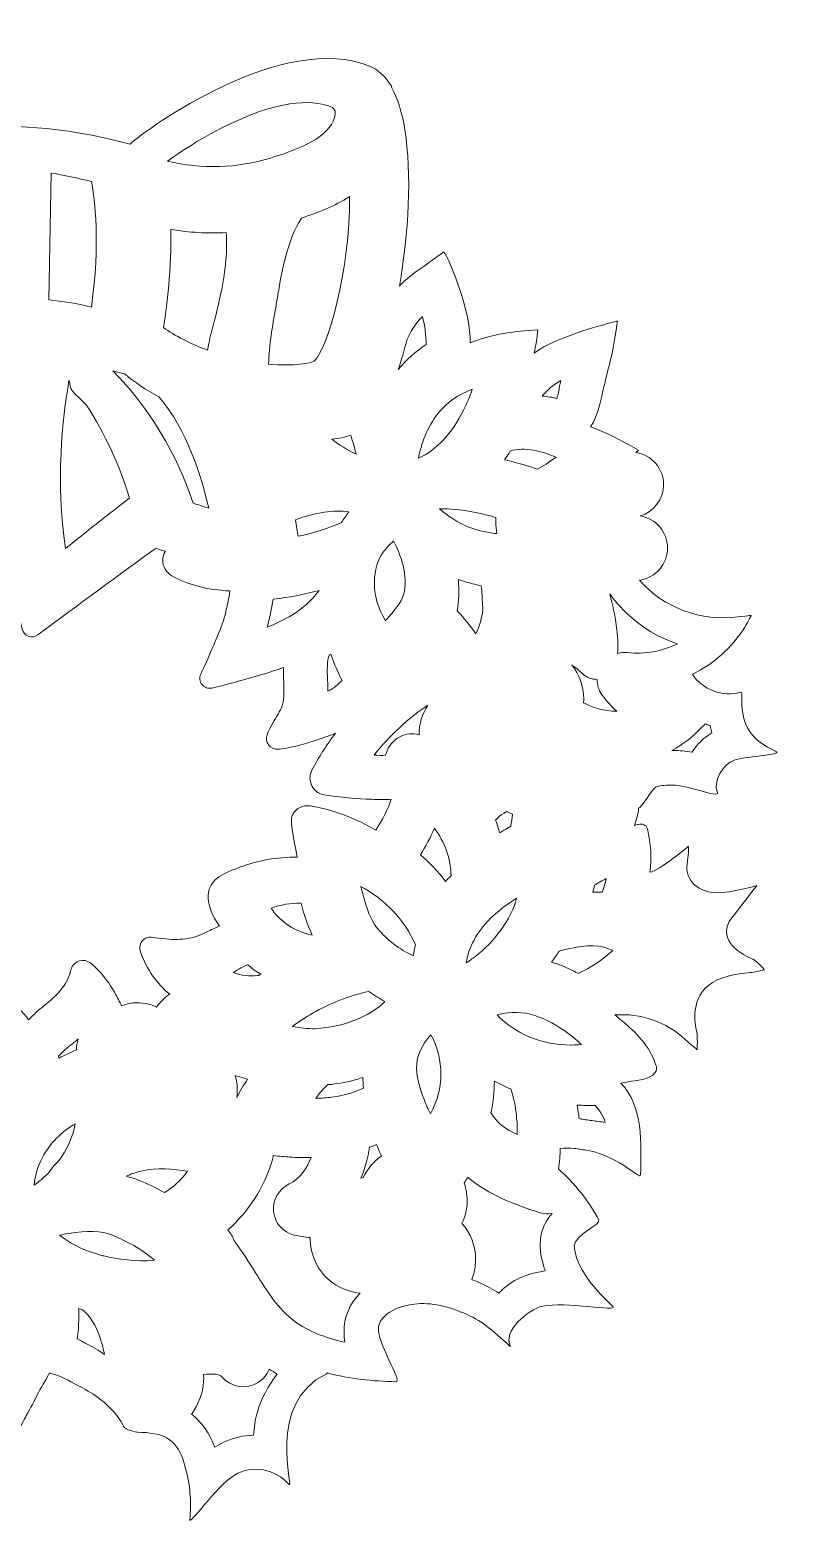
# Model space of a CAD drawing. Header units: millimetres. Extents: x 17 to 650, y -977 to -9.
# Drawn here: x 167.5 to 318.3, y -630.7 to -331.1 of the extents above; entities that cross this region are included whole.
import ezdxf

# ---------------------------------------------------------------- set-up
doc = ezdxf.new("R2010")
doc.units = ezdxf.units.MM
doc.header["$MEASUREMENT"] = 0
doc.layers.add('Layer 3', color=7, linetype='Continuous')

msp = doc.modelspace()

# ---------------------------------------------------------------- linework, layer by layer
at = {"layer": 'Layer 3', "lineweight": 0}
for points, knots in [([(308.31, -477.23), (310.63, -476.46), (318.31, -476.15), (316.6, -475.44), (307.18, -471.53), (310.86, -463.25), (309.57, -463.63), (306.02, -464.66), (301.98, -463.14), (299.98, -460.04), (304.2, -458), (307.83, -454.79), (310.47, -450.59), (310.73, -450.17), (311.74, -448.28), (311.74, -448.28), (311.74, -448.28), (309.63, -448.49), (309.11, -448.56), (301.77, -449.52), (294.26, -446.8), (289.37, -441.23), (292.54, -440.79), (294.99, -438.07), (294.99, -434.78), (294.99, -431.55), (292.63, -428.87), (289.55, -428.36), (292.24, -427.56), (294.21, -425.06), (294.21, -422.11), (294.21, -418.84), (291.78, -416.13), (288.64, -415.67), (288.64, -415.67), (289.19, -415.19), (289.19, -415.19), (289.19, -415.19), (287.32, -414.15), (287.32, -414.15), (284.54, -412.6), (281.97, -411.42), (279.62, -410.52), (281.19, -408.06), (281.66, -405.11), (282.33, -402.28), (282.78, -400.4), (283.24, -398.52), (283.73, -396.65), (284.22, -394.77), (284.96, -389.38), (284.96, -389.38), (284.96, -389.38), (272.69, -392.34), (268.31, -395.83), (268.68, -394.15), (268.82, -393.08), (268.84, -392.96), (268.84, -392.96), (269.07, -391.16), (269.07, -391.16), (269.07, -391.16), (267.26, -391.27), (267.26, -391.27), (262.91, -391.54), (259, -392.37), (255.55, -393.73), (255.82, -387.64), (250.67, -375.08), (250.09, -375.57), (247.66, -377.67), (243.69, -379.83), (241.49, -382.23), (241.45, -382.28), (241.41, -382.33), (241.36, -382.39), (243.23, -371.84), (243.86, -359.87), (242.44, -351.09), (241.88, -347.61), (241.01, -344.81), (239.86, -342.69), (239.82, -342.59), (239.8, -342.5), (239.76, -342.4), (239.66, -342.12), (239.49, -341.92), (239.31, -341.78), (238.26, -340.19), (237.02, -339.07), (235.57, -338.46), (218.23, -331.14), (190.83, -350.9), (187.48, -353.96), (158.75, -346.53), (145.82, -352.99), (143.94, -354.07), (143.24, -353.41), (142.16, -352.53), (140.51, -351.32), (138.69, -349.97), (134.9, -347.31), (130, -344.62), (111.05, -334.23), (101.07, -336.73), (96.02, -340.66), (93.97, -342.25), (93.16, -343.87), (92.98, -345.3), (91.96, -348.71), (89.86, -356.69), (89.2, -366.55), (88.55, -376.22), (89.5, -385.06), (91.97, -392.8), (91.97, -392.8), (91.74, -392.6), (91.74, -392.6), (91.76, -392.59), (91.77, -392.56), (91.8, -392.54), (91.76, -392.57), (91.7, -392.63), (91.61, -392.7), (90.55, -393.64), (89.34, -394.85), (88.15, -396.33), (87.33, -393.15), (85.46, -388.1), (81.64, -379.9), (81.64, -379.9), (80.64, -377.75), (80.64, -377.75), (80.64, -377.75), (79.13, -379.58), (79.13, -379.58), (78.85, -379.91), (74.78, -384.85), (71.33, -390.81), (71.29, -390.8), (71.25, -390.8), (71.2, -390.8), (68.01, -391.01), (64.86, -390.31), (62.16, -388.53), (61.05, -387.79), (55.59, -382.75), (54.55, -381.36), (54.42, -381.52), (54.32, -381.72), (54.28, -381.96), (53.74, -385.09), (52.97, -387.9), (53.04, -391.11), (53.1, -393.86), (53.48, -396.59), (54.11, -399.26), (52.24, -399.33), (50.27, -399.52), (48.2, -399.87), (48.2, -399.87), (46.36, -400.19), (46.36, -400.19), (46.36, -400.19), (47.06, -401.92), (47.06, -401.92), (47.16, -402.17), (49.29, -407.32), (53.7, -412.92), (50.08, -413.09), (46.16, -414.42), (43.33, -416.28), (39.82, -418.58), (37.16, -422.15), (35.39, -425.92), (35.3, -426.25), (34.87, -427.1), (34.91, -427.21), (36.13, -427.11), (40.55, -426.99), (44.59, -428.18), (44.85, -428.26), (45.12, -428.33), (45.39, -428.41), (42.89, -429.45), (40.77, -431.3), (38.61, -433.14), (37.53, -434.21), (36.43, -435.27), (35.25, -436.15), (35.2, -436.31), (36.29, -438.48), (36.99, -439.34), (37.64, -440.03), (38.36, -440.65), (39.14, -441.19), (37.18, -442.41), (35.87, -444.57), (35.87, -447.04), (35.87, -450.84), (38.96, -453.93), (42.76, -453.93), (44.21, -453.93), (45.55, -453.48), (46.66, -452.72), (46.64, -452.94), (46.63, -453.16), (46.63, -453.38), (46.63, -455.14), (47.3, -456.74), (48.39, -457.96), (44.13, -459.64), (39.24, -458.45), (35.55, -455.97), (34.84, -455.48), (34.14, -454.97), (33.4, -454.52), (33.53, -454.6), (33.61, -455.36), (33.64, -455.53), (33.71, -455.85), (33.78, -456.17), (33.84, -456.49), (33.95, -457.13), (34.03, -457.77), (34.07, -458.41), (34.18, -459.9), (34.29, -461.49), (34.09, -462.97), (33.81, -465.12), (32.45, -466.71), (30.7, -467.9), (28.08, -469.68), (18.55, -471.08), (16.93, -471.39), (16.93, -471.39), (16.93, -471.4), (16.93, -471.41), (18.33, -472.19), (26.25, -477.34), (27.8, -480.06), (29.21, -482.53), (29.55, -487.94), (26.61, -492.49), (28.08, -491.63), (33.42, -488.19), (38.94, -489.8), (42.41, -490.82), (44.1, -495.38), (41.87, -498.57), (40.57, -500.44), (37.31, -501.33), (37.31, -501.33), (37.31, -501.33), (38.55, -510.26), (49.49, -515.23), (51.17, -515.99), (52.93, -516.62), (54.73, -516.99), (49.79, -519.68), (45.49, -523.53), (42.33, -528.28), (42.08, -528.67), (41.57, -529.8), (41.57, -529.8), (41.57, -529.8), (50.95, -533.5), (58.52, -532.84), (54.34, -541.37), (46.66, -545.95), (46.64, -546.35), (46.62, -546.88), (53.1, -551.52), (65.17, -549.83), (66.11, -549.69), (67.06, -549.49), (68, -549.28), (66.99, -563.72), (63.45, -566.75), (63.45, -566.75), (63.45, -566.75), (69.08, -565.98), (71.04, -565.15), (72.46, -571.5), (67.65, -577.04), (67.65, -577.04), (67.65, -577.04), (69.53, -576.6), (72.02, -576.64), (72.25, -576.69), (72.49, -576.7), (72.73, -576.67), (72.76, -576.67), (72.78, -576.67), (72.8, -576.66), (74.77, -576.77), (77.02, -577.2), (79, -578.36), (85.14, -581.81), (87.02, -586.38), (87.02, -586.38), (87.02, -586.38), (90.4, -580.62), (92.4, -578.86), (94.02, -581.86), (94.17, -585.48), (92.82, -588.58), (92.41, -589.92), (91.98, -591.25), (91.41, -592.44), (93.24, -591.87), (95.11, -591.47), (96.71, -592.1), (98.67, -592.34), (100.55, -593.73), (101.69, -595.41), (102.6, -596.75), (105.68, -604), (106.48, -606.16), (106.96, -604.45), (108.07, -599.52), (108.06, -598.98), (116.89, -603.61), (113.15, -613.68), (113.15, -613.68), (113.15, -613.68), (114.37, -613.29), (116.11, -613.04), (116.48, -613.12), (116.88, -613.1), (117.25, -612.97), (117.33, -612.94), (117.41, -612.91), (117.49, -612.89), (120.04, -612.69), (123.19, -612.94), (125.47, -614.8), (128.34, -617.13), (130.81, -619.79), (132.19, -623.14), (133.08, -620.75), (133.59, -617.36), (133.91, -613.82), (134.3, -609.53), (139.74, -608.16), (139.74, -608.16), (139.74, -608.16), (137.83, -603.84), (137.69, -602.31), (139.35, -602.43), (141, -602.39), (142.49, -602.27), (143.97, -602.16), (145.43, -601.92), (146.87, -601.58), (146.6, -603.27), (146.76, -605.01), (146.78, -606.78), (146.82, -610.09), (145.48, -618.35), (145.48, -618.35), (145.48, -618.35), (158.71, -614.02), (162.27, -608.7), (162.95, -609.55), (165.06, -611.37), (165.06, -611.37), (165.06, -611.37), (165.77, -610.09), (166.6, -608.58), (166.65, -608.5), (166.69, -608.43), (166.72, -608.35), (167.54, -606.86), (168.43, -605.2), (168.85, -604.33), (169.59, -602.79), (170.61, -601.4), (171.33, -599.85), (171.42, -599.89), (171.53, -599.91), (171.64, -599.93), (173.21, -600.18), (174.75, -601.15), (176.16, -601.87), (177.48, -602.53), (178.78, -603.22), (180.02, -604.03), (182.52, -605.65), (184.82, -607.76), (186.15, -610.47), (186.53, -611.23), (188.63, -611.66), (189.05, -611.68), (191.21, -611.77), (193.59, -611.88), (195.4, -613.22), (196.79, -614.25), (197.65, -615.82), (198.15, -617.44), (198.8, -619.52), (199.23, -621.38), (199.44, -623.25), (199.43, -623.34), (199.42, -623.43), (199.42, -623.53), (199.39, -623.82), (199.44, -624.1), (199.53, -624.36), (199.63, -625.86), (199.6, -627.4), (199.42, -629.08), (199.25, -630.66), (204.52, -622.64), (208.36, -620.28), (211.94, -618.08), (216.57, -619.09), (219.31, -622.13), (220.38, -623.31), (214.46, -606.02), (226.78, -599.98), (226.85, -599.95), (226.9, -599.88), (226.95, -599.83), (231.41, -601.03), (236.1, -601.49), (240.67, -601.58), (242.1, -601.61), (236.65, -593.46), (237.18, -590.66), (237.81, -587.29), (242.66, -586.06), (245.54, -585.96), (249.18, -585.84), (252.79, -587.1), (256.02, -588.67), (258.93, -590.09), (263.81, -594.84), (263.6, -594.56), (261.91, -591.48), (267.05, -587.13), (270.07, -586.46), (274.33, -585.51), (285.17, -587.63), (284.08, -586.55), (281.75, -584.26), (279.38, -581.9), (277.8, -579), (277.05, -577.64), (276.39, -575.99), (276.35, -574.42), (276.29, -572.18), (281.79, -570.19), (281.25, -569.19), (279.18, -565.33), (276.45, -561.92), (273.18, -559.01), (273.38, -557.64), (273.5, -556.27), (273.55, -554.9), (274.51, -554.83), (275.43, -554.83), (276.31, -554.89), (276.76, -554.97), (277.18, -555.03), (277.53, -555.08), (277.53, -555.08), (277.77, -555.12), (277.77, -555.12), (278.22, -555.18), (278.68, -555.24), (279.14, -555.3), (285.85, -556.79), (289.56, -561.37), (289.59, -560.16), (289.76, -553.86), (290.19, -546.55), (285.67, -541.83), (286.16, -541.76), (286.65, -541.67), (287.14, -541.58), (288.66, -541.28), (291.51, -541.16), (292.48, -539.81), (292.83, -539.34), (292.98, -538.63), (292.59, -538.12), (291.46, -534.46), (288.69, -531.69), (285.8, -529.29), (285.35, -528.92), (284.9, -528.56), (284.44, -528.21), (289.59, -527.78), (294.78, -529.58), (298.61, -533.17), (299.16, -533.69), (300.94, -535.17), (300.94, -535.17), (300.94, -535.17), (301.02, -532.27), (300.86, -531.64), (300.07, -528.38), (300.3, -524.62), (303.1, -522.36), (305.45, -520.47), (308.63, -519.97), (311.55, -519.74), (312.18, -519.69), (314.42, -519.16), (314.42, -519.16), (314.42, -519.16), (312.79, -517.35), (312.08, -517.06), (308.7, -515.69), (304.88, -512.61), (307.83, -508.8), (309.87, -506.17), (312.85, -502.31), (312.85, -502.31), (312.85, -502.31), (307.82, -503.79), (304.71, -503.77), (301.52, -503.74), (298.33, -501.41), (298.93, -497.94), (299.17, -496.55), (299.21, -494.47), (299.21, -494.47), (299.21, -494.47), (293.44, -499.26), (291.48, -499.67), (291.85, -496.81), (291.69, -493.86), (290.96, -490.95), (290.76, -490.17), (289.85, -489.89), (289.16, -490.08), (288.91, -490.14), (288.66, -490.22), (288.4, -490.29), (288.81, -489.17), (289.09, -488.02), (289.22, -486.83), (289.7, -486.91), (291.89, -482.94), (292.66, -482.64), (293.7, -482.22), (294.94, -482.22), (296.04, -482.21), (298.69, -482.18), (305.43, -484.87), (304.97, -483.73), (304.03, -481.44), (306.12, -477.96), (308.31, -477.23)], [0, 0, 0, 0, 1, 1, 1, 2, 2, 2, 3, 3, 3, 4, 4, 4, 5, 5, 5, 6, 6, 6, 7, 7, 7, 8, 8, 8, 9, 9, 9, 10, 10, 10, 11, 11, 11, 12, 12, 12, 13, 13, 13, 14, 14, 14, 15, 15, 15, 16, 16, 16, 17, 17, 17, 18, 18, 18, 19, 19, 19, 20, 20, 20, 21, 21, 21, 22, 22, 22, 23, 23, 23, 24, 24, 24, 25, 25, 25, 26, 26, 26, 27, 27, 27, 28, 28, 28, 29, 29, 29, 30, 30, 30, 31, 31, 31, 32, 32, 32, 33, 33, 33, 34, 34, 34, 35, 35, 35, 36, 36, 36, 37, 37, 37, 38, 38, 38, 39, 39, 39, 40, 40, 40, 41, 41, 41, 42, 42, 42, 43, 43, 43, 44, 44, 44, 45, 45, 45, 46, 46, 46, 47, 47, 47, 48, 48, 48, 49, 49, 49, 50, 50, 50, 51, 51, 51, 52, 52, 52, 53, 53, 53, 54, 54, 54, 55, 55, 55, 56, 56, 56, 57, 57, 57, 58, 58, 58, 59, 59, 59, 60, 60, 60, 61, 61, 61, 62, 62, 62, 63, 63, 63, 64, 64, 64, 65, 65, 65, 66, 66, 66, 67, 67, 67, 68, 68, 68, 69, 69, 69, 70, 70, 70, 71, 71, 71, 72, 72, 72, 73, 73, 73, 74, 74, 74, 75, 75, 75, 76, 76, 76, 77, 77, 77, 78, 78, 78, 79, 79, 79, 80, 80, 80, 81, 81, 81, 82, 82, 82, 83, 83, 83, 84, 84, 84, 85, 85, 85, 86, 86, 86, 87, 87, 87, 88, 88, 88, 89, 89, 89, 90, 90, 90, 91, 91, 91, 92, 92, 92, 93, 93, 93, 94, 94, 94, 95, 95, 95, 96, 96, 96, 97, 97, 97, 98, 98, 98, 99, 99, 99, 100, 100, 100, 101, 101, 101, 102, 102, 102, 103, 103, 103, 104, 104, 104, 105, 105, 105, 106, 106, 106, 107, 107, 107, 108, 108, 108, 109, 109, 109, 110, 110, 110, 111, 111, 111, 112, 112, 112, 113, 113, 113, 114, 114, 114, 115, 115, 115, 116, 116, 116, 117, 117, 117, 118, 118, 118, 119, 119, 119, 120, 120, 120, 121, 121, 121, 122, 122, 122, 123, 123, 123, 124, 124, 124, 125, 125, 125, 126, 126, 126, 127, 127, 127, 128, 128, 128, 129, 129, 129, 130, 130, 130, 131, 131, 131, 132, 132, 132, 133, 133, 133, 134, 134, 134, 135, 135, 135, 136, 136, 136, 137, 137, 137, 138, 138, 138, 139, 139, 139, 140, 140, 140, 141, 141, 141, 142, 142, 142, 143, 143, 143, 144, 144, 144, 145, 145, 145, 146, 146, 146, 147, 147, 147, 148, 148, 148, 149, 149, 149, 150, 150, 150, 151, 151, 151, 152, 152, 152, 153, 153, 153, 154, 154, 154, 155, 155, 155, 156, 156, 156, 157, 157, 157, 158, 158, 158, 159, 159, 159, 160, 160, 160, 161, 161, 161, 162, 162, 162, 163, 163, 163, 164, 164, 164, 165, 165, 165, 166, 166, 166, 167, 167, 167, 168, 168, 168, 169, 169, 169, 170, 170, 170, 171, 171, 171, 172, 172, 172, 173, 173, 173, 174, 174, 174, 175, 175, 175, 176, 176, 176, 177, 177, 177, 178, 178, 178, 179, 179, 179, 180, 180, 180, 181, 181, 181, 182, 182, 182, 183, 183, 183, 184, 184, 184, 185, 185, 185, 185]), ([(207.81, -349.78), (218.62, -344.7), (224.74, -345.25), (227.96, -346.63), (228.05, -346.69), (228.26, -346.91), (228.53, -347.37), (228.62, -349.17), (227.26, -351.05), (225.8, -352.18), (222.98, -354.35), (219.04, -355.68), (215.57, -356.76), (208.95, -358.82), (201.87, -359.02), (194.97, -357.37), (197.36, -355.65), (202.1, -352.45), (207.81, -349.78)], [0, 0, 0, 0, 1, 1, 1, 2, 2, 2, 3, 3, 3, 4, 4, 4, 5, 5, 5, 6, 6, 6, 6]), ([(171.69, -359.76), (174.29, -360.17), (176.99, -360.75), (179.75, -361.49), (180.44, -365.07), (181.54, -373.69), (179.76, -386.58), (176.79, -385.87), (173.98, -385.4), (171.24, -385.16), (171.24, -385.16), (171.69, -359.76), (171.69, -359.76)], [0, 0, 0, 0, 1, 1, 1, 2, 2, 2, 3, 3, 3, 4, 4, 4, 4]), ([(224.32, -397.37), (223.72, -397.79), (220.34, -398.47), (215.19, -398.01), (215.29, -394.26), (215.96, -390.4), (216.62, -386.65), (216.77, -385.77), (216.93, -384.89), (217.07, -384.01), (217.84, -379.46), (218.87, -373.28), (221.77, -368.78), (225.05, -367.67), (228.41, -366.41), (231.36, -364.47), (231.58, -378.94), (227.01, -395.11), (224.32, -397.37)], [0, 0, 0, 0, 1, 1, 1, 2, 2, 2, 3, 3, 3, 4, 4, 4, 5, 5, 5, 6, 6, 6, 6]), ([(195.65, -371.05), (199.3, -371.65), (203.02, -371.87), (206.74, -371.69), (206.96, -375.18), (206.63, -378.99), (205.72, -383.5), (205.23, -385.91), (204.6, -388.53), (203.72, -391.74), (203.52, -392.46), (203.39, -393.18), (203.26, -393.87), (203.17, -394.32), (203.08, -394.76), (202.98, -395.2), (199.65, -393.94), (196.37, -392.27), (194.15, -390.69), (194.8, -386.56), (195.84, -378.65), (195.65, -371.05)], [0, 0, 0, 0, 1, 1, 1, 2, 2, 2, 3, 3, 3, 4, 4, 4, 5, 5, 5, 6, 6, 6, 7, 7, 7, 7]), ([(242.89, -392.99), (243.59, -391.51), (244.44, -390.18), (245.43, -389.03), (245.6, -388.84), (245.78, -388.65), (245.96, -388.47), (246.47, -390.29), (246.72, -392.16), (246.69, -394.07), (244.59, -395.47), (242.72, -397.15), (241.11, -399.09), (241.75, -397.25), (242.35, -395.2), (242.89, -392.99)], [0, 0, 0, 0, 1, 1, 1, 2, 2, 2, 3, 3, 3, 4, 4, 4, 5, 5, 5, 5]), ([(187.38, -424.8), (186.8, -425.23), (186.03, -425.82), (185.09, -426.56), (183.41, -427.86), (181.07, -429.7), (178.15, -432.03), (176.93, -433), (175.71, -433.97), (174.56, -434.89), (172.63, -421.4), (173.88, -409.15), (175.26, -401.26), (175.31, -401.32), (175.36, -401.39), (175.4, -401.45), (175.37, -402.42), (175.76, -403.37), (176.55, -404.07), (177.25, -404.69), (177.96, -405.38), (178.72, -406.15), (182.47, -411.93), (185.38, -418.19), (187.38, -424.8)], [0, 0, 0, 0, 1, 1, 1, 2, 2, 2, 3, 3, 3, 4, 4, 4, 5, 5, 5, 6, 6, 6, 7, 7, 7, 8, 8, 8, 8]), ([(184.95, -399.58), (185.54, -399.74), (186.02, -399.87), (186.47, -399.96), (188.36, -401.61), (190.65, -403.14), (193.27, -404.52), (198.87, -411.14), (201.77, -420.35), (203.21, -426.78), (202.11, -426.45), (201.07, -426.12), (200.09, -425.82), (196.9, -415.94), (191.32, -406.77), (184.03, -399.33), (184.37, -399.42), (184.67, -399.5), (184.95, -399.58)], [0, 0, 0, 0, 1, 1, 1, 2, 2, 2, 3, 3, 3, 4, 4, 4, 5, 5, 5, 6, 6, 6, 6]), ([(269.99, -404.3), (270.96, -403.15), (272.15, -402.16), (273.63, -401.3), (273.55, -401.66), (273.48, -402.03), (273.41, -402.39), (273.25, -403.23), (273.08, -404.09), (272.87, -404.85), (271.88, -404.64), (270.91, -404.48), (269.96, -404.38), (269.97, -404.35), (269.98, -404.33), (269.99, -404.3)], [0, 0, 0, 0, 1, 1, 1, 2, 2, 2, 3, 3, 3, 4, 4, 4, 5, 5, 5, 5]), ([(255.93, -403.03), (255.47, -404.35), (254.9, -405.79), (254.18, -407.23), (251.85, -411.93), (248.82, -415.15), (245.16, -416.84), (245.71, -414.07), (246.84, -410.64), (249.13, -407.82), (250.87, -405.68), (253.15, -404.07), (255.93, -403.03)], [0, 0, 0, 0, 1, 1, 1, 2, 2, 2, 3, 3, 3, 4, 4, 4, 4]), ([(232.68, -415.98), (230.96, -415.17), (229.35, -414.18), (227.86, -413.04), (229.23, -412.87), (230.49, -412.6), (231.62, -412.22), (232.07, -413.61), (232.42, -414.87), (232.68, -415.98)], [0, 0, 0, 0, 1, 1, 1, 2, 2, 2, 3, 3, 3, 3]), ([(263.5, -415.4), (266.3, -414.42), (270.1, -415.52), (272.72, -416.58), (271.29, -417.67), (270, -418.5), (268.94, -418.99), (267.41, -418.46), (265.11, -417.74), (262.39, -417.14), (262.77, -416.57), (263.14, -416), (263.5, -415.4)], [0, 0, 0, 0, 1, 1, 1, 2, 2, 2, 3, 3, 3, 4, 4, 4, 4]), ([(229.8, -429.68), (226.96, -430.92), (224.05, -431.85), (221.12, -432.44), (220.98, -431.51), (220.79, -430.39), (220.55, -429.12), (224.66, -427.66), (228.2, -427.14), (231.27, -427.54), (230.73, -428.26), (230.24, -428.97), (229.8, -429.68)], [0, 0, 0, 0, 1, 1, 1, 2, 2, 2, 3, 3, 3, 4, 4, 4, 4]), ([(260.87, -431.91), (259.58, -431.77), (258.23, -431.51), (256.84, -431.13), (254.75, -430.55), (252.63, -429.46), (250.55, -427.88), (250.16, -427.58), (249.76, -427.27), (249.37, -426.96), (253.42, -426.85), (257.9, -427.88), (260.67, -428.67), (260.64, -428.98), (260.63, -429.29), (260.63, -429.6), (260.63, -430.38), (260.71, -431.15), (260.87, -431.91)], [0, 0, 0, 0, 1, 1, 1, 2, 2, 2, 3, 3, 3, 4, 4, 4, 5, 5, 5, 6, 6, 6, 6]), ([(196.31, -513.11), (196.31, -513.11), (196.31, -513.11), (196.31, -513.11), (195.13, -513.11), (192.6, -512.79), (191.72, -512.67), (191.19, -512.6), (190.64, -512.74), (190.21, -513.08), (189.78, -513.42), (189.51, -513.91), (189.46, -514.45), (189.43, -514.76), (189.43, -515.22), (189.59, -515.67), (190.82, -519.09), (192.81, -521.93), (195.42, -524.06), (194.38, -524.73), (193.49, -525.61), (192.8, -526.66), (191.61, -526.08), (190.29, -525.77), (188.94, -525.77), (187.85, -525.77), (186.79, -525.97), (185.79, -526.35), (185.41, -525.58), (184.92, -524.69), (184.35, -523.65), (183.38, -521.9), (182.29, -520.44), (181.03, -519.19), (180.95, -519.11), (180.87, -519.02), (180.77, -518.92), (180.09, -518.18), (178.96, -516.96), (177.4, -517.37), (176.86, -517.52), (175.9, -517.98), (175.56, -519.48), (174.9, -522.36), (172.94, -524.15), (170.25, -526.37), (169.26, -527.19), (168.19, -528.1), (167.2, -529.16), (164.77, -526.01), (161.71, -523.43), (158.25, -521.63), (158.17, -521.59), (158.1, -521.55), (158.02, -521.52), (157.44, -521.31), (156.74, -521.07), (155.97, -520.93), (155.28, -520.8), (154.6, -520.71), (153.94, -520.61), (153.94, -520.61), (153.85, -520.6), (153.85, -520.6), (153.85, -520.6), (153.85, -520.6), (153.85, -520.6), (153.85, -520.6), (153.85, -520.6), (153.85, -520.6), (152.75, -520.45), (151.74, -521.21), (151.59, -522.3), (151.53, -522.69), (151.59, -523.06), (151.74, -523.39), (151.8, -524.26), (151.69, -526.75), (151.63, -527.44), (151.42, -529.76), (150.9, -532.08), (150.07, -534.34), (149.88, -534.85), (148.75, -537.4), (147.91, -539.21), (144.99, -536.98), (141.95, -534.76), (138.39, -533.38), (135.35, -532.19), (132.17, -531.79), (129.06, -531.51), (129.6, -531.19), (130.05, -530.74), (130.34, -530.2), (130.79, -529.34), (130.81, -528.34), (130.4, -527.4), (128.95, -524.08), (126.44, -521.14), (122.93, -518.64), (123.15, -518.44), (123.38, -518.24), (123.61, -518.03), (123.61, -518.03), (123.71, -517.94), (123.71, -517.94), (124.96, -516.84), (126.03, -515.67), (126.83, -514.76), (128.38, -513.01), (129.75, -511.13), (131.08, -509.31), (131.73, -508.43), (132.4, -507.51), (133.07, -506.64), (133.3, -506.34), (133.53, -506.06), (133.75, -505.82), (134.26, -505.26), (134.4, -504.47), (134.14, -503.77), (134.12, -503.71), (134.09, -503.65), (134.07, -503.6), (133.81, -503.05), (133.31, -502.64), (132.71, -502.51), (132.43, -502.44), (132.14, -502.37), (131.88, -502.31), (131.61, -502.23), (130.1, -501.7), (128.9, -501.28), (127.67, -500.84), (126.29, -500.36), (125.22, -499.99), (125.2, -499.98), (125.18, -499.98), (125.16, -499.97), (125.9, -496.18), (125.93, -492.27), (125.23, -488.58), (124.79, -486.3), (124.09, -484.2), (123.13, -482.34), (122.79, -481.7), (122.09, -480.4), (122.09, -480.4), (121.57, -479.44), (120.39, -479.08), (119.42, -479.57), (119.42, -479.57), (114.59, -482.03), (112.99, -482.86), (112.99, -482.86), (112.9, -482.91), (112.9, -482.91), (112.09, -483.32), (111.39, -483.69), (110.79, -484.03), (110.34, -482.3), (109.82, -480.49), (109.67, -479.95), (109.5, -479.36), (109.06, -478.88), (108.49, -478.65), (107.92, -478.42), (107.28, -478.46), (106.74, -478.77), (106.63, -478.84), (106.47, -478.93), (106.27, -479.05), (106.54, -478.2), (106.69, -477.29), (106.69, -476.36), (106.69, -473.63), (105.45, -471.12), (103.42, -469.47), (104.72, -467.9), (105.47, -465.91), (105.47, -463.81), (105.47, -463.41), (105.44, -463), (105.38, -462.6), (109.84, -465.96), (115.03, -467.28), (115.73, -467.45), (115.73, -467.45), (120.18, -468.52), (120.18, -468.52), (121.02, -468.72), (121.89, -468.36), (122.35, -467.63), (122.8, -466.89), (122.73, -465.95), (122.17, -465.29), (122.17, -465.29), (119.23, -461.79), (119.23, -461.79), (118.61, -461.03), (117.97, -456.71), (118.25, -450.57), (122.61, -450.53), (126.87, -449.65), (130.93, -447.93), (130.93, -447.93), (133.02, -447.05), (133.02, -447.05), (133.64, -446.79), (134.08, -446.24), (134.21, -445.58), (134.33, -444.92), (134.12, -444.25), (133.64, -443.78), (133.64, -443.78), (132.02, -442.2), (132.02, -442.2), (131.05, -441.25), (129.67, -439.85), (128.19, -438.26), (128.19, -438.26), (146.04, -433.71), (146.04, -433.71), (146.04, -433.71), (164.04, -443.18), (164.04, -443.18), (164.04, -443.18), (164.6, -445.57), (164.6, -445.57), (164.86, -446.71), (165.11, -447.78), (165.38, -448.82), (165.38, -448.82), (165.9, -451.01), (165.9, -451.01), (166.05, -451.67), (166.52, -452.2), (167.16, -452.43), (167.79, -452.66), (168.49, -452.56), (169.03, -452.16), (169.03, -452.16), (170.86, -450.8), (170.86, -450.8), (177.56, -445.83), (188.78, -437.57), (192.67, -434.85), (193.17, -435.02), (193.8, -435.21), (194.54, -435.43), (194.2, -435.94), (194.02, -436.55), (194.01, -437.19), (194.01, -438.47), (194.72, -439.7), (195.82, -440.32), (199.02, -442.14), (202.85, -443.15), (207.47, -443.37), (207.17, -445.24), (206.78, -447.06), (206.31, -448.8), (205.74, -450.96), (202.73, -457.63), (201.63, -460.01), (201.3, -460.71), (201.41, -461.53), (201.89, -462.12), (202.38, -462.72), (203.16, -462.98), (203.91, -462.8), (204.34, -462.7), (212.61, -460.68), (218.18, -458.69), (218.16, -459.48), (218.17, -460.22), (218.19, -460.87), (218.2, -461.11), (218.21, -461.36), (218.22, -461.6), (218.28, -463.21), (218.34, -464.73), (217.99, -466.1), (217.82, -466.78), (216.96, -468.24), (216.34, -469.31), (214.98, -471.62), (214.23, -472.9), (215.21, -474.2), (215.65, -474.79), (216.31, -475.07), (217.16, -475.05), (218.3, -475.01), (223.5, -473.96), (228.57, -471.82), (226.81, -474.17), (225.23, -476.65), (223.85, -479.25), (223.35, -480.19), (223.35, -481.35), (223.85, -482.34), (224.34, -483.32), (225.26, -484.01), (226.3, -484.17), (229.55, -484.68), (232.79, -484.98), (235.92, -485.06), (237.07, -485.09), (238.39, -485.13), (239.74, -485.04), (239.05, -487.1), (237.94, -489.13), (236.66, -491.25), (232.76, -488.93), (228.57, -487.33), (224.17, -486.5), (223.76, -486.37), (223.32, -486.32), (222.88, -486.34), (221.55, -486.37), (220.4, -487.15), (219.86, -488.41), (219.42, -489.46), (220.6, -494.96), (220.94, -496.65), (216.95, -496.6), (213, -497.28), (209.39, -498.67), (209.21, -498.74), (209.02, -498.81), (208.82, -498.88), (206.75, -499.64), (203.29, -500.9), (203.1, -504.18), (202.97, -506.34), (204.11, -508.57), (205.36, -510.44), (204.61, -510.76), (203.73, -511.16), (202.72, -511.63), (201.98, -511.97), (201.07, -512.39), (200.87, -512.46), (199.39, -512.89), (197.86, -513.11), (196.31, -513.11)], [0, 0, 0, 0, 1, 1, 1, 2, 2, 2, 3, 3, 3, 4, 4, 4, 5, 5, 5, 6, 6, 6, 7, 7, 7, 8, 8, 8, 9, 9, 9, 10, 10, 10, 11, 11, 11, 12, 12, 12, 13, 13, 13, 14, 14, 14, 15, 15, 15, 16, 16, 16, 17, 17, 17, 18, 18, 18, 19, 19, 19, 20, 20, 20, 21, 21, 21, 22, 22, 22, 23, 23, 23, 24, 24, 24, 25, 25, 25, 26, 26, 26, 27, 27, 27, 28, 28, 28, 29, 29, 29, 30, 30, 30, 31, 31, 31, 32, 32, 32, 33, 33, 33, 34, 34, 34, 35, 35, 35, 36, 36, 36, 37, 37, 37, 38, 38, 38, 39, 39, 39, 40, 40, 40, 41, 41, 41, 42, 42, 42, 43, 43, 43, 44, 44, 44, 45, 45, 45, 46, 46, 46, 47, 47, 47, 48, 48, 48, 49, 49, 49, 50, 50, 50, 51, 51, 51, 52, 52, 52, 53, 53, 53, 54, 54, 54, 55, 55, 55, 56, 56, 56, 57, 57, 57, 58, 58, 58, 59, 59, 59, 60, 60, 60, 61, 61, 61, 62, 62, 62, 63, 63, 63, 64, 64, 64, 65, 65, 65, 66, 66, 66, 67, 67, 67, 68, 68, 68, 69, 69, 69, 70, 70, 70, 71, 71, 71, 72, 72, 72, 73, 73, 73, 74, 74, 74, 75, 75, 75, 76, 76, 76, 77, 77, 77, 78, 78, 78, 79, 79, 79, 80, 80, 80, 81, 81, 81, 82, 82, 82, 83, 83, 83, 84, 84, 84, 85, 85, 85, 86, 86, 86, 87, 87, 87, 88, 88, 88, 89, 89, 89, 90, 90, 90, 91, 91, 91, 92, 92, 92, 93, 93, 93, 94, 94, 94, 95, 95, 95, 96, 96, 96, 97, 97, 97, 98, 98, 98, 99, 99, 99, 100, 100, 100, 101, 101, 101, 102, 102, 102, 103, 103, 103, 104, 104, 104, 105, 105, 105, 106, 106, 106, 107, 107, 107, 108, 108, 108, 109, 109, 109, 110, 110, 110, 111, 111, 111, 112, 112, 112, 113, 113, 113, 114, 114, 114, 115, 115, 115, 115]), ([(238.12, -435.61), (238.66, -434.9), (239.35, -434.15), (240.2, -433.36), (241.55, -435.99), (243.22, -440.31), (242.2, -444.11), (241.79, -445.65), (240.19, -447.48), (238.77, -449.1), (238.77, -449.1), (238.59, -449.31), (238.59, -449.31), (238.59, -449.31), (238.55, -449.36), (238.55, -449.36), (237.04, -446.71), (236.32, -444.17), (236.37, -441.65), (236.41, -439.16), (237.02, -437.07), (238.12, -435.61)], [0, 0, 0, 0, 1, 1, 1, 2, 2, 2, 3, 3, 3, 4, 4, 4, 5, 5, 5, 6, 6, 6, 7, 7, 7, 7]), ([(225.28, -443.27), (223.72, -445.54), (221.32, -447.52), (218.14, -449.15), (217.05, -449.7), (215.98, -450.21), (214.93, -450.65), (215.41, -448.83), (215.81, -446.94), (216.13, -445.02), (219.21, -444.68), (222.27, -444.09), (225.28, -443.27)], [0, 0, 0, 0, 1, 1, 1, 2, 2, 2, 3, 3, 3, 4, 4, 4, 4]), ([(253.15, -441.1), (254.22, -441.46), (255.29, -441.77), (256.36, -442.03), (256.8, -442.14), (257.26, -442.24), (257.74, -442.33), (257.88, -443.57), (257.94, -445.01), (257.99, -445.92), (258.01, -446.46), (258.03, -446.82), (258.06, -447.11), (257.85, -448.76), (257.39, -450.39), (256.68, -451.93), (255.53, -450.34), (254.28, -448.8), (252.93, -447.34), (253.29, -445.37), (253.36, -443.28), (253.15, -441.1)], [0, 0, 0, 0, 1, 1, 1, 2, 2, 2, 3, 3, 3, 4, 4, 4, 5, 5, 5, 6, 6, 6, 7, 7, 7, 7]), ([(287, -455.71), (286.33, -455.64), (285.66, -455.71), (285.02, -455.88), (285.24, -452.65), (284.57, -448.13), (283.47, -444.01), (283.5, -444.03), (283.52, -444.04), (283.55, -444.05), (284.73, -445.8), (288.95, -451.25), (296.97, -453.98), (293.92, -455.45), (290.49, -456.05), (287, -455.71)], [0, 0, 0, 0, 1, 1, 1, 2, 2, 2, 3, 3, 3, 4, 4, 4, 5, 5, 5, 5]), ([(229.88, -461.27), (229.17, -462.07), (228.24, -462.79), (227.06, -463.44), (227.06, -462.69), (227.03, -461.95), (226.99, -461.22), (226.91, -459.24), (226.82, -457.37), (227.39, -456.15), (227.47, -456.1), (227.55, -456.04), (227.63, -455.99), (228.35, -458.05), (229.17, -459.85), (229.88, -461.27)], [0, 0, 0, 0, 1, 1, 1, 2, 2, 2, 3, 3, 3, 4, 4, 4, 5, 5, 5, 5]), ([(281.2, -466.96), (280.39, -466.74), (279.58, -466.41), (278.78, -466), (278.63, -465.93), (278.45, -465.84), (278.25, -465.75), (278.24, -465.74), (278.22, -465.73), (278.21, -465.73), (278.22, -465.48), (278.23, -465.24), (278.23, -464.99), (278.23, -462.42), (277.34, -460.05), (275.84, -458.19), (276.65, -458.75), (277.39, -459.35), (278.04, -459.96), (278.82, -460.7), (279.83, -461.09), (280.9, -461.06), (280.89, -462.17), (281.23, -463.27), (281.92, -464.22), (282.77, -465.39), (283.75, -466.47), (284.84, -467.43), (283.63, -467.45), (282.41, -467.29), (281.2, -466.96)], [0, 0, 0, 0, 1, 1, 1, 2, 2, 2, 3, 3, 3, 4, 4, 4, 5, 5, 5, 6, 6, 6, 7, 7, 7, 8, 8, 8, 9, 9, 9, 10, 10, 10, 10]), ([(247.04, -466.21), (245.92, -467.94), (245.29, -469.99), (245.29, -472.17), (243.99, -471.79), (242.63, -471.91), (241.42, -472.56), (240.12, -473.24), (239.15, -474.45), (238.73, -475.89), (238.68, -476.01), (238.63, -476.13), (238.59, -476.26), (237.86, -476.28), (237.08, -476.26), (236.28, -476.24), (239.34, -472.36), (242.98, -468.97), (247.04, -466.21)], [0, 0, 0, 0, 1, 1, 1, 2, 2, 2, 3, 3, 3, 4, 4, 4, 5, 5, 5, 6, 6, 6, 6]), ([(299.91, -475.65), (298.62, -475.41), (297.34, -475.3), (296.08, -475.3), (296.02, -475.3), (295.95, -475.3), (295.88, -475.3), (298.08, -474.08), (300.11, -472.51), (301.88, -470.63), (301.97, -470.54), (302.22, -470.29), (302.51, -469.98), (302.84, -470.09), (303.18, -470.18), (303.51, -470.27), (303.6, -470.77), (303.72, -471.28), (303.87, -471.77), (302.23, -472.71), (300.86, -474.05), (299.91, -475.65)], [0, 0, 0, 0, 1, 1, 1, 2, 2, 2, 3, 3, 3, 4, 4, 4, 5, 5, 5, 6, 6, 6, 7, 7, 7, 7]), ([(262.88, -487.51), (263.23, -487.7), (263.6, -487.86), (263.97, -488), (263.89, -488.82), (263.77, -489.63), (263.62, -490.45), (263.2, -490.7), (262.74, -490.97), (262.28, -491.26), (261.99, -491.44), (261.71, -491.61), (261.43, -491.79), (261.19, -490.92), (260.91, -490.06), (260.6, -489.21), (261.08, -488.73), (261.6, -488.28), (262.16, -487.89), (262.29, -487.8), (262.58, -487.66), (262.88, -487.51)], [0, 0, 0, 0, 1, 1, 1, 2, 2, 2, 3, 3, 3, 4, 4, 4, 5, 5, 5, 6, 6, 6, 7, 7, 7, 7]), ([(250.61, -501.49), (249.13, -499.56), (247.45, -497.77), (245.58, -496.14), (246.6, -494.52), (247.6, -492.74), (248.36, -490.84), (250.44, -493.64), (251.62, -496.95), (251.7, -500.32), (251.32, -500.7), (250.96, -501.09), (250.61, -501.49)], [0, 0, 0, 0, 1, 1, 1, 2, 2, 2, 3, 3, 3, 4, 4, 4, 4]), ([(244.14, -516.38), (241.36, -515.09), (238.87, -513.19), (236.98, -510.9), (235.54, -509.14), (234.83, -506.84), (234.11, -504.23), (234.06, -504.04), (234.01, -503.85), (233.97, -503.66), (233.96, -503.62), (233.94, -503.59), (233.93, -503.55), (233.85, -503.3), (233.73, -502.86), (233.64, -502.49), (238.48, -505.07), (242.41, -509.22), (244.56, -514.13), (244.38, -514.87), (244.24, -515.63), (244.14, -516.38)], [0, 0, 0, 0, 1, 1, 1, 2, 2, 2, 3, 3, 3, 4, 4, 4, 5, 5, 5, 6, 6, 6, 7, 7, 7, 7]), ([(280.07, -503.66), (280.18, -503.2), (280.28, -502.74), (280.37, -502.26), (281.14, -501.78), (281.93, -501.34), (282.73, -500.93), (282.55, -501.86), (282.27, -502.78), (281.9, -503.65), (281.31, -503.63), (280.7, -503.63), (280.07, -503.66)], [0, 0, 0, 0, 1, 1, 1, 2, 2, 2, 3, 3, 3, 4, 4, 4, 4]), ([(223.9, -512.23), (220.89, -511.6), (218.41, -510.16), (216.52, -507.94), (216.23, -507.59), (215.95, -507.23), (215.7, -506.85), (217.63, -506.14), (219.64, -505.8), (221.7, -505.82), (222.26, -507.97), (222.93, -510.14), (223.9, -512.23)], [0, 0, 0, 0, 1, 1, 1, 2, 2, 2, 3, 3, 3, 4, 4, 4, 4]), ([(256.57, -516.5), (255.96, -516.96), (255.35, -517.4), (254.73, -517.8), (255.16, -514.76), (256.84, -511.6), (259.54, -508.92), (260.9, -507.57), (262.59, -506.26), (264.79, -504.84), (264.26, -506.93), (263.21, -509.05), (261.57, -511.31), (260.12, -513.3), (258.44, -515.04), (256.57, -516.5)], [0, 0, 0, 0, 1, 1, 1, 2, 2, 2, 3, 3, 3, 4, 4, 4, 5, 5, 5, 5]), ([(277.15, -519.91), (276.79, -519.71), (276.42, -519.52), (276.05, -519.34), (274.62, -518.63), (273.19, -518.07), (271.76, -517.66), (272.04, -517.28), (272.31, -516.9), (272.58, -516.51), (272.83, -516.15), (273.08, -515.79), (273.32, -515.42), (276.37, -514.65), (279.48, -513.97), (282.23, -514.67), (282.82, -514.82), (283.43, -515.04), (284.06, -515.31), (281.95, -517.2), (279.63, -518.74), (277.15, -519.91)], [0, 0, 0, 0, 1, 1, 1, 2, 2, 2, 3, 3, 3, 4, 4, 4, 5, 5, 5, 6, 6, 6, 7, 7, 7, 7]), ([(208.08, -519.73), (208.35, -519.57), (208.6, -519.42), (208.85, -519.27), (209.55, -518.86), (210.37, -518.38), (210.98, -518.15), (211.81, -518.85), (212.7, -519.48), (213.64, -520.05), (213.51, -520.13), (213.38, -520.22), (213.25, -520.31), (213.15, -520.32), (213.06, -520.32), (212.96, -520.34), (211.42, -520.53), (209.79, -520.32), (208.08, -519.73)], [0, 0, 0, 0, 1, 1, 1, 2, 2, 2, 3, 3, 3, 4, 4, 4, 5, 5, 5, 6, 6, 6, 6]), ([(224.54, -530.96), (223.01, -530.95), (221.48, -530.79), (219.96, -530.49), (221.26, -529.49), (222.69, -528.63), (224.01, -527.87), (227.52, -525.85), (231.3, -524.38), (235.26, -523.48), (236.3, -524.23), (237.37, -524.92), (238.47, -525.52), (235.17, -528.66), (230.33, -530.57), (224.54, -530.96)], [0, 0, 0, 0, 1, 1, 1, 2, 2, 2, 3, 3, 3, 4, 4, 4, 5, 5, 5, 5]), ([(275.83, -534.22), (275.78, -534.21), (275.75, -534.22), (275.7, -534.22), (272.79, -534.22), (269.94, -533.67), (267.47, -532.64), (264.97, -531.6), (262.74, -530.09), (260.91, -528.21), (261.7, -528), (262.43, -527.85), (263.12, -527.77), (265.41, -527.5), (267.81, -527.92), (270.25, -529), (272.43, -529.97), (274.56, -531.34), (276.59, -533.08), (276.99, -533.42), (277.39, -533.77), (277.77, -534.14), (277.12, -534.19), (276.47, -534.22), (275.83, -534.22)], [0, 0, 0, 0, 1, 1, 1, 2, 2, 2, 3, 3, 3, 4, 4, 4, 5, 5, 5, 6, 6, 6, 7, 7, 7, 8, 8, 8, 8]), ([(173.16, -536.46), (173.78, -535.71), (174.67, -534.99), (175.6, -534.24), (176.07, -533.86), (176.56, -533.47), (177.05, -533.05), (177.06, -533.06), (177.06, -533.08), (177.07, -533.09), (176.88, -533.78), (176.78, -534.49), (176.76, -535.21), (175.58, -535.66), (174.42, -536.2), (173.29, -536.82), (173.25, -536.7), (173.21, -536.58), (173.16, -536.46)], [0, 0, 0, 0, 1, 1, 1, 2, 2, 2, 3, 3, 3, 4, 4, 4, 5, 5, 5, 6, 6, 6, 6]), ([(247.57, -547.96), (247.22, -547.31), (246.9, -546.62), (246.6, -545.87), (245.81, -543.9), (244.9, -541.34), (244.8, -538.92), (244.7, -536.64), (245.74, -534.28), (247.68, -532.2), (250.36, -537.21), (250.31, -543.01), (247.57, -547.96)], [0, 0, 0, 0, 1, 1, 1, 2, 2, 2, 3, 3, 3, 4, 4, 4, 4]), ([(208.5, -540.32), (209.33, -540.59), (210.16, -540.83), (210.99, -541.05), (210.2, -542.24), (209.48, -543.47), (208.85, -544.74), (208.91, -544.29), (208.94, -543.84), (208.94, -543.38), (208.94, -542.34), (208.79, -541.31), (208.5, -540.32)], [0, 0, 0, 0, 1, 1, 1, 2, 2, 2, 3, 3, 3, 4, 4, 4, 4]), ([(224.64, -544.89), (225.35, -543.89), (226.14, -542.97), (227.02, -542.15), (228.97, -542.01), (230.9, -541.66), (232.74, -541.12), (233.18, -540.99), (233.62, -540.84), (234.06, -540.69), (234.07, -541.39), (234.11, -542.11), (234.19, -542.85), (233.54, -543.15), (232.87, -543.41), (232.2, -543.65), (230.76, -544.14), (229.28, -544.48), (227.78, -544.66), (226.83, -544.77), (225.74, -544.88), (224.64, -544.89)], [0, 0, 0, 0, 1, 1, 1, 2, 2, 2, 3, 3, 3, 4, 4, 4, 5, 5, 5, 6, 6, 6, 7, 7, 7, 7]), ([(260.36, -541.45), (261.42, -542.03), (262.51, -542.55), (263.63, -543), (264.21, -544.75), (264.6, -546.56), (264.8, -548.39), (264.79, -548.67), (264.8, -548.94), (264.83, -549.22), (264.85, -549.35), (264.87, -549.49), (264.9, -549.61), (264.95, -550.45), (264.96, -551.29), (264.92, -552.13), (262.74, -551.11), (260.73, -549.77), (259.68, -547.75), (260.13, -545.67), (260.36, -543.57), (260.36, -541.45)], [0, 0, 0, 0, 1, 1, 1, 2, 2, 2, 3, 3, 3, 4, 4, 4, 5, 5, 5, 6, 6, 6, 7, 7, 7, 7]), ([(279.9, -549.34), (279.9, -549.34), (279.84, -549.33), (279.84, -549.33), (279.43, -549.28), (279.02, -549.22), (278.61, -549.17), (278.61, -549.17), (278.36, -549.13), (278.36, -549.13), (277.92, -549.07), (277.57, -549.01), (277.31, -548.95), (277.21, -548.05), (277.07, -547.14), (276.91, -546.24), (278.04, -546.31), (279.17, -546.34), (280.3, -546.31), (280.37, -546.31), (280.43, -546.31), (280.49, -546.31), (281.4, -547.19), (282.08, -548.3), (282.55, -549.72), (281.64, -549.56), (280.76, -549.45), (279.9, -549.34)], [0, 0, 0, 0, 1, 1, 1, 2, 2, 2, 3, 3, 3, 4, 4, 4, 5, 5, 5, 6, 6, 6, 7, 7, 7, 8, 8, 8, 9, 9, 9, 9]), ([(171.24, -559.74), (170.65, -560.34), (170.02, -560.91), (169.37, -561.42), (169, -561.72), (168.65, -561.99), (168.32, -562.23), (168.43, -560.4), (168.98, -558.54), (169.95, -556.72), (171.45, -553.9), (173.84, -551.49), (176.53, -549.99), (176.01, -552.72), (174.72, -555.31), (173.44, -557.12), (172.67, -557.89), (171.95, -558.75), (171.24, -559.74)], [0, 0, 0, 0, 1, 1, 1, 2, 2, 2, 3, 3, 3, 4, 4, 4, 5, 5, 5, 6, 6, 6, 6]), ([(230.47, -593.69), (226.43, -592.83), (223.12, -591.44), (220.41, -589.48), (217.13, -587.11), (214.92, -583.55), (212.58, -579.79), (211.26, -577.67), (209.91, -575.49), (208.3, -573.42), (208.06, -572.6), (207.64, -571.84), (207.05, -571.2), (211.2, -567.54), (214.32, -562.7), (215.92, -557.38), (216.02, -557.03), (216.09, -556.67), (216.12, -556.31), (217.33, -556.49), (218.47, -556.57), (219.43, -556.63), (220.86, -556.73), (222.3, -556.76), (223.72, -556.72), (222.94, -558.67), (221.58, -560.93), (219.33, -562.02), (217.2, -563.05), (215.94, -565.29), (216.19, -567.6), (216.43, -569.86), (218.05, -571.68), (220.31, -572.23), (221.35, -572.48), (222.4, -572.65), (223.5, -572.75), (223.5, -572.83), (223.5, -572.91), (223.5, -572.98), (223.5, -578.69), (227.92, -583.39), (233.52, -583.84), (231.36, -586.01), (230.25, -588.68), (230.29, -591.61), (230.3, -592.29), (230.36, -592.99), (230.47, -593.69)], [0, 0, 0, 0, 1, 1, 1, 2, 2, 2, 3, 3, 3, 4, 4, 4, 5, 5, 5, 6, 6, 6, 7, 7, 7, 8, 8, 8, 9, 9, 9, 10, 10, 10, 11, 11, 11, 12, 12, 12, 13, 13, 13, 14, 14, 14, 15, 15, 15, 16, 16, 16, 16]), ([(234.15, -560.74), (233.99, -560.79), (233.83, -560.84), (233.66, -560.89), (234.46, -558.95), (235.05, -556.85), (235.41, -554.64), (235.67, -554.56), (235.92, -554.47), (236.18, -554.38), (236.36, -554.32), (236.55, -554.25), (236.74, -554.19), (236.77, -554.18), (236.8, -554.17), (236.83, -554.16), (237.12, -554.95), (237.43, -555.7), (237.76, -556.43), (236.21, -557.52), (234.95, -559.01), (234.15, -560.74)], [0, 0, 0, 0, 1, 1, 1, 2, 2, 2, 3, 3, 3, 4, 4, 4, 5, 5, 5, 6, 6, 6, 7, 7, 7, 7]), ([(194.35, -563.72), (192.71, -562.79), (190.97, -561.96), (189.16, -561.25), (188.36, -560.93), (187.54, -560.67), (186.7, -560.46), (187.62, -560.04), (188.63, -559.7), (189.7, -559.45), (192.88, -558.72), (196.2, -559), (198.96, -559.49), (197.72, -561.2), (196.15, -562.65), (194.35, -563.72)], [0, 0, 0, 0, 1, 1, 1, 2, 2, 2, 3, 3, 3, 4, 4, 4, 5, 5, 5, 5]), ([(271.47, -568.46), (269.44, -570.95), (269, -574.26), (270.16, -578.29), (270.27, -578.67), (270.4, -579.05), (270.53, -579.43), (268.73, -579.64), (267.02, -580.11), (265.44, -580.82), (263.89, -581.52), (262.46, -582.57), (261.28, -583.85), (260.12, -583.1), (258.89, -582.44), (257.56, -581.86), (256.98, -581.61), (256.39, -581.37), (255.82, -581.15), (256.33, -579.88), (256.6, -578.51), (256.6, -577.12), (256.6, -574.44), (255.63, -571.89), (253.88, -569.92), (254.55, -568.5), (254.9, -566.93), (254.9, -565.33), (254.9, -564.1), (254.7, -562.91), (254.3, -561.78), (254.55, -561.42), (254.79, -561.06), (255.03, -560.7), (259.22, -564.24), (264.64, -566.2), (269.5, -567.78), (270.3, -568.03), (271.12, -568.09), (271.92, -567.95), (271.77, -568.11), (271.62, -568.28), (271.47, -568.46)], [0, 0, 0, 0, 1, 1, 1, 2, 2, 2, 3, 3, 3, 4, 4, 4, 5, 5, 5, 6, 6, 6, 7, 7, 7, 8, 8, 8, 9, 9, 9, 10, 10, 10, 11, 11, 11, 12, 12, 12, 13, 13, 13, 14, 14, 14, 14]), ([(182.25, -576.42), (181.94, -576.35), (181.61, -576.26), (181.23, -576.16), (180.87, -576), (180.49, -575.88), (180.11, -575.82), (177.58, -574.98), (175.3, -573.78), (173.39, -572.26), (173.96, -572.13), (174.58, -572.02), (175.25, -571.92), (178.91, -571.36), (181.55, -571.25), (184.16, -572.35), (186.63, -573.39), (189.78, -575.01), (192.4, -577.28), (188.6, -577.62), (184.93, -577.05), (182.25, -576.42)], [0, 0, 0, 0, 1, 1, 1, 2, 2, 2, 3, 3, 3, 4, 4, 4, 5, 5, 5, 6, 6, 6, 7, 7, 7, 7]), ([(178.63, -593.92), (178.42, -593.81), (178.21, -593.7), (178, -593.58), (178, -593.58), (177.96, -593.56), (177.96, -593.56), (177.64, -593.38), (177.29, -593.2), (176.93, -593.01), (177.11, -591.69), (177.21, -590.29), (177.22, -588.77), (177.23, -588.13), (177.22, -587.51), (177.2, -586.92), (177.45, -587.01), (177.71, -587.1), (177.96, -587.18), (179.48, -588.36), (180.66, -590.28), (181.56, -593.05), (181.61, -593.26), (181.67, -593.47), (181.75, -593.67), (181.85, -593.99), (181.94, -594.31), (182.02, -594.62), (182.14, -595.1), (182.27, -595.6), (182.37, -596.11), (181.28, -595.38), (180.07, -594.67), (178.63, -593.92)], [0, 0, 0, 0, 1, 1, 1, 2, 2, 2, 3, 3, 3, 4, 4, 4, 5, 5, 5, 6, 6, 6, 7, 7, 7, 8, 8, 8, 9, 9, 9, 10, 10, 10, 11, 11, 11, 11]), ([(212.95, -607.69), (212.51, -609.19), (212.26, -610.72), (212.19, -612.27), (210.14, -612.32), (208.15, -612.79), (206.33, -613.64), (205.68, -613.94), (205.04, -614.3), (204.43, -614.7), (204.27, -614.26), (204.09, -613.82), (203.9, -613.4), (202.91, -611.22), (201.53, -609.45), (199.77, -608.1), (199.92, -607.89), (200.06, -607.67), (200.19, -607.45), (201.61, -605.17), (202.26, -602.98), (202.21, -600.76), (202.2, -600.56), (202.19, -600.36), (202.17, -600.16), (204.1, -599.93), (205.35, -600), (205.89, -600.64), (207.64, -602.71), (210.73, -603.2), (213.08, -601.76), (214.15, -601.1), (214.9, -600.14), (215.28, -599.06), (215.28, -599.06), (215.29, -599.06), (215.29, -599.06), (215.82, -599.4), (216.36, -599.73), (216.92, -600.05), (215.08, -602.4), (213.75, -604.97), (212.95, -607.69)], [0, 0, 0, 0, 1, 1, 1, 2, 2, 2, 3, 3, 3, 4, 4, 4, 5, 5, 5, 6, 6, 6, 7, 7, 7, 8, 8, 8, 9, 9, 9, 10, 10, 10, 11, 11, 11, 12, 12, 12, 13, 13, 13, 14, 14, 14, 14])]:
    msp.add_open_spline(points, degree=3, knots=knots, dxfattribs=at)

doc.saveas('drawing.dxf')
